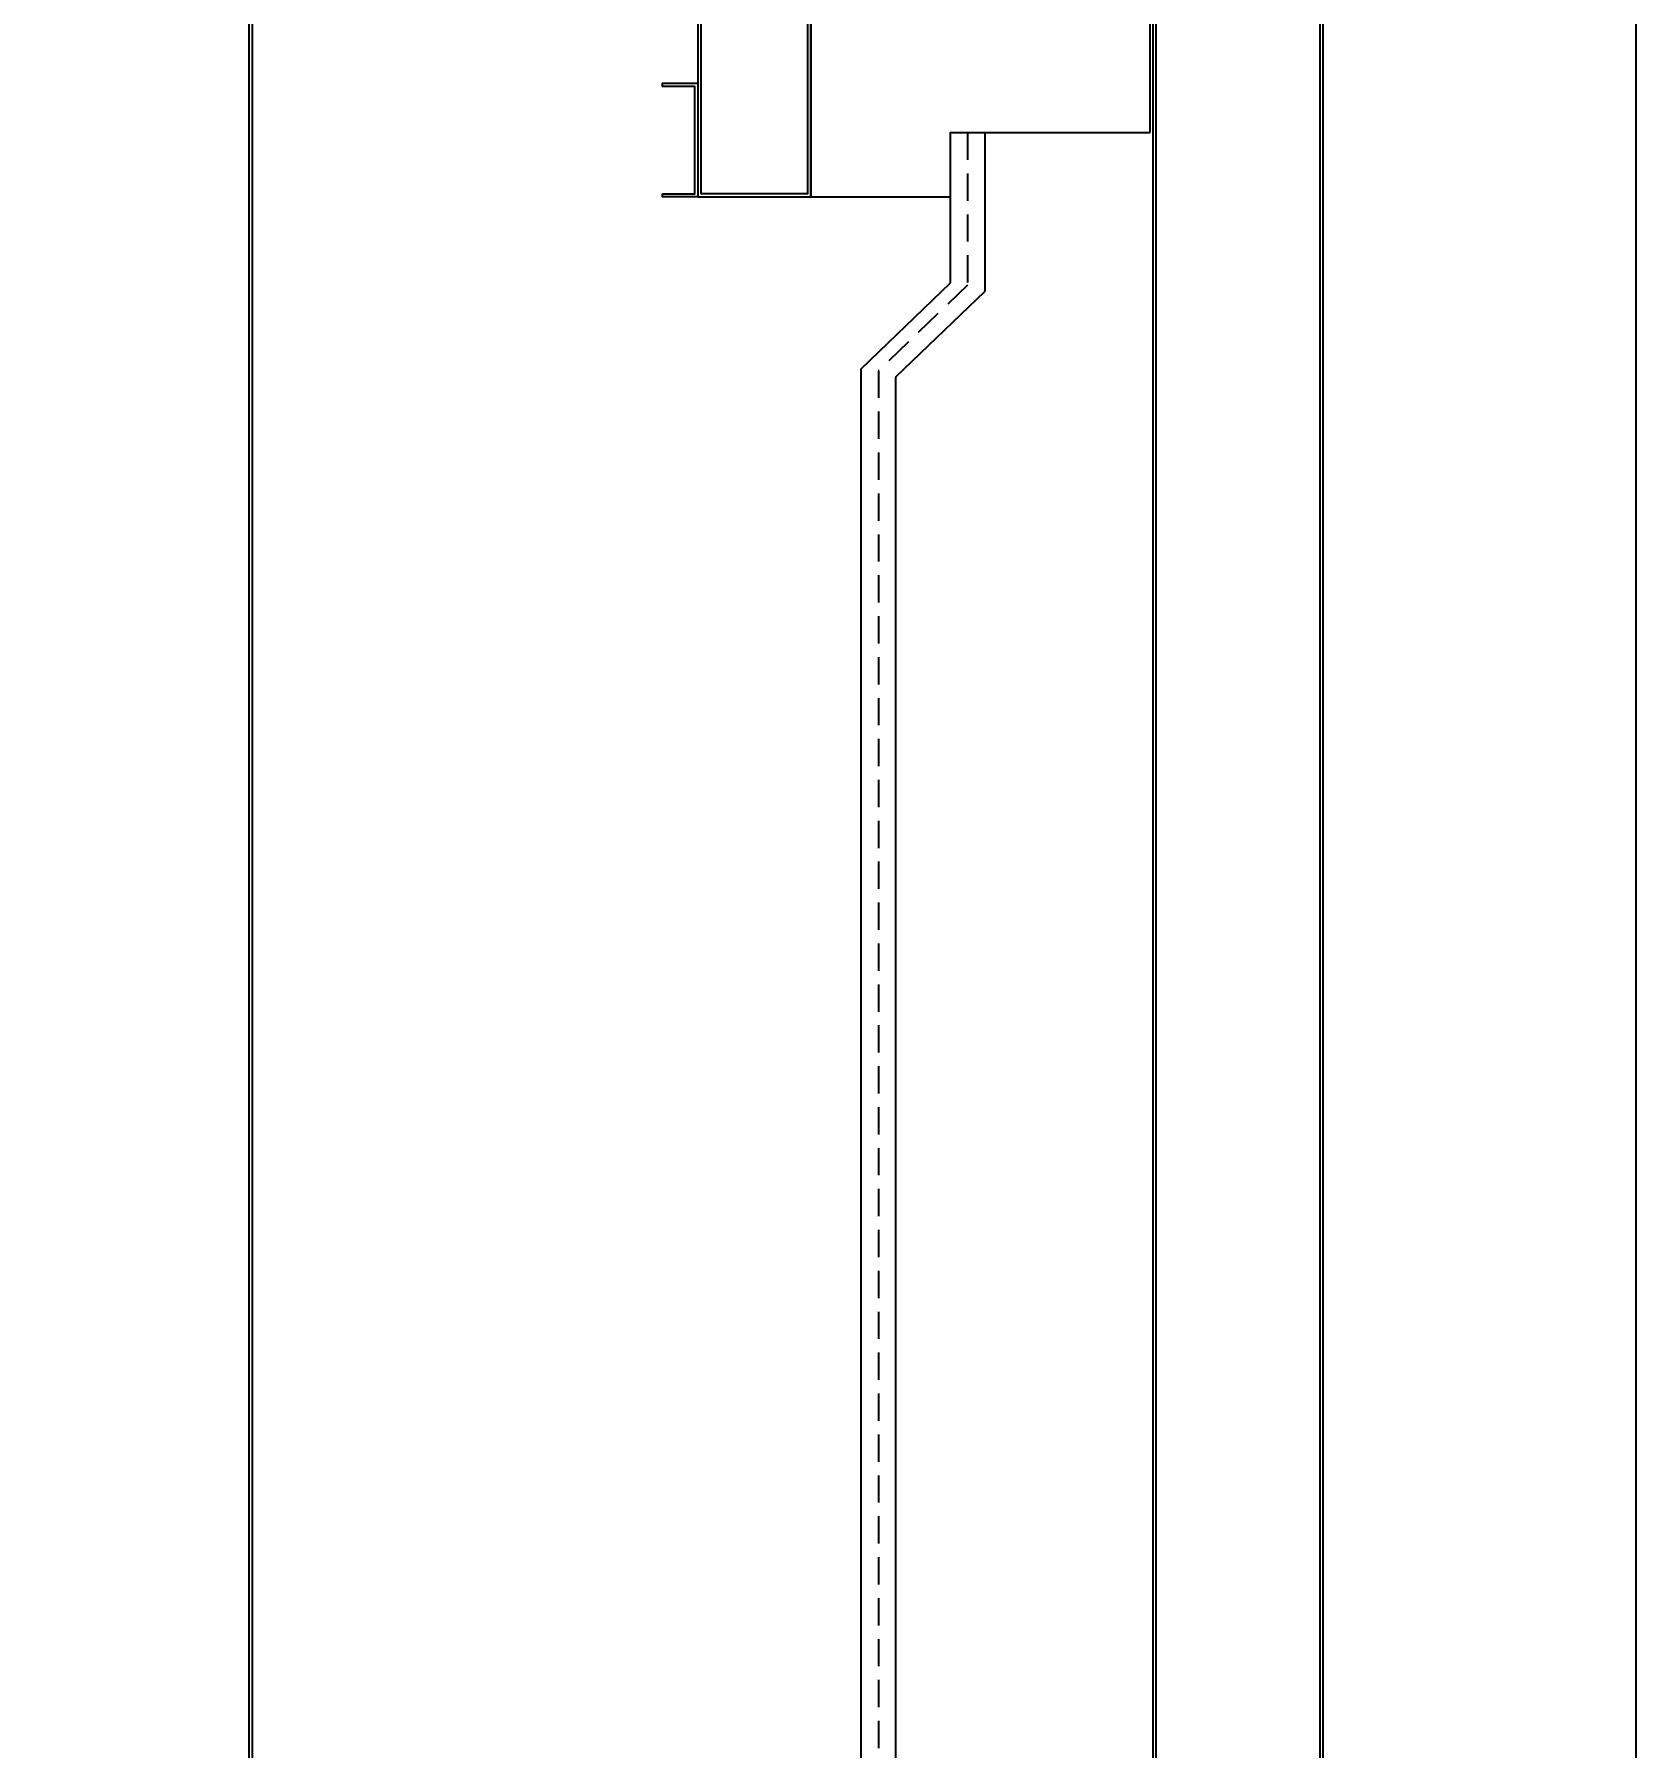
# Model space of a CAD drawing. Header units: millimetres. Extents: x 0 to 5940, y 0 to 4200.
# Drawn here: x 5194 to 5940, y 2510 to 3307 of the extents above; entities that cross this region are included whole.
import ezdxf
from ezdxf.enums import TextEntityAlignment as Align

# ---------------------------------------------------------------- set-up
doc = ezdxf.new("R2010")
doc.units = ezdxf.units.MM
doc.linetypes.add('HIDDENX2', pattern=[19.05, 12.7, -6.35])
doc.styles.add('Tahoma (Input Text)', font='tahoma.ttf')

# ---------------------------------------------------------------- blocks, each defined once
blk = doc.blocks.new('khungtenAsean2')
at = {"color": 7}
blk.add_lwpolyline([(0, 0), (2970, 0), (2970, -2100), (0, -2100)], close=True, dxfattribs=at)
at = {"color": 1, "style": 'Tahoma (Input Text)', "flags": 8}
for tag, p in [('#03', (506.57, -2019.3)), ('#01', (137.05, -2021.28)), ('#05', (1106.63, -2021.28)), ('#07', (1834.68, -2021.28)), ('#09', (2146.72, -2021.28)), ('#02', (98.46, -2081.28)), ('#04', (486.11, -2081.28)), ('#06', (1065.33, -2081.28)), ('#08', (1817.45, -2081.28)), ('#10', (2146.72, -2081.28))]:
    blk.add_attdef(tag, p, '', height=25, dxfattribs=at)
blk.add_attdef('#11', text='', height=25, dxfattribs=at).set_placement((2914.99, -2067.35), align=Align.CENTER)
blk = doc.blocks.new('atong')
at = {"color": 2}
for p, q in [((142243.78, 38392.13), (142243.78, 38362.13)), ((142243.78, 38362.13), (142336.78, 38362.13)), ((142243.78, 38052.13), (142336.78, 38052.13)), ((142243.78, 38022.13), (142243.78, 38052.13))]:
    blk.add_line(p, q, dxfattribs=at)
for points in [[(142243.78, 38392.13), (142178.78, 38392.13), (142178.78, 38022.13), (142243.78, 38022.13)], [(142336.78, 38052.13), (142336.78, 38362.13)]]:
    blk.add_lwpolyline(points, dxfattribs=at)
blk.add_lwpolyline([(142336.78, 38124.63), (142348.78, 38124.63), (142348.78, 38244.63), (142336.78, 38244.63)], close=True, dxfattribs=at)
at = {"color": 7, "insert": (142248.47, 38188.07), "char_height": 20, "width": 145.1142, "attachment_point": 5}
blk.add_mtext('1600s', dxfattribs=at)

msp = doc.modelspace()

# ---------------------------------------------------------------- linework, layer by layer
at = {"color": 7}
for points in [[(5769.92, 3987.09), (5769.92, 3999.09), (5792.92, 3999.09), (5792.92, 2004.09), (5769.92, 2004.09), (5769.92, 2016.09), (5768.42, 2016.09), (5768.42, 2002.59), (5794.42, 2002.59), (5794.42, 4000.59), (5768.42, 4000.59), (5768.42, 3987.09)], [(5320.92, 3955.59), (5295.92, 3955.59), (5295.92, 2047.59), (5320.92, 2047.59), (5320.92, 2046.09), (5294.42, 2046.09), (5294.42, 3957.09), (5320.92, 3957.09)]]:
    msp.add_lwpolyline(points, close=True, dxfattribs=at)
at = {"color": 6}
msp.add_lwpolyline([(5699.22, 3941.09), (5699.22, 3951.09), (5715.22, 3951.09), (5715.22, 2052.09), (5699.22, 2052.09), (5699.22, 2062.09), (5697.72, 2062.09), (5697.72, 2050.59), (5716.72, 2050.59), (5716.72, 3952.59), (5697.72, 3952.59), (5697.72, 3941.09)], close=True, dxfattribs=at)
at = {"color": 8}
for points in [[(5504.92, 3601.59), (5503.42, 3601.59), (5503.42, 3231.59), (5555.92, 3231.59), (5555.92, 3601.59), (5503.42, 3601.59)], [(5504.92, 3600.09), (5504.92, 3600.09), (5504.92, 3600.09), (5554.42, 3600.09), (5554.42, 3233.09), (5504.92, 3233.09), (5504.92, 3600.09)]]:
    msp.add_lwpolyline(points, dxfattribs=at)
msp.add_lwpolyline([(5486.92, 3233.09), (5501.92, 3233.09), (5501.92, 3283.09), (5486.92, 3283.09), (5486.92, 3284.59), (5503.42, 3284.59), (5503.42, 3231.59), (5486.92, 3231.59)], close=True, dxfattribs=at)
at = {"color": 1}
msp.add_lwpolyline([(5620.92, 3191.59), (5620.92, 3261.59), (5636.92, 3261.59), (5636.92, 3187.81, -0.123928), (5636.8, 3187.34), (5595.54, 3147.78, 0.123928), (5595.42, 3147.31), (5595.42, 2169.09), (5579.42, 2169.09), (5579.42, 3151.59)], format="xyb", close=True, dxfattribs=at)
at = {"color": 1, "linetype": 'HIDDENX2'}
msp.add_lwpolyline([(5628.92, 3261.59), (5628.89, 3190.48), (5587.54, 3150.69), (5587.54, 2169.09)], dxfattribs=at)

# ---------------------------------------------------------------- block references
at = {"color": 7, "xscale": 2, "yscale": 2, "zscale": 2}
msp.add_blockref('khungtenAsean2', (0, 4200), dxfattribs=at)
at = {"color": 2}
msp.add_blockref('atong', (-136622.86, -34790.54), dxfattribs=at)

doc.saveas('drawing.dxf')
